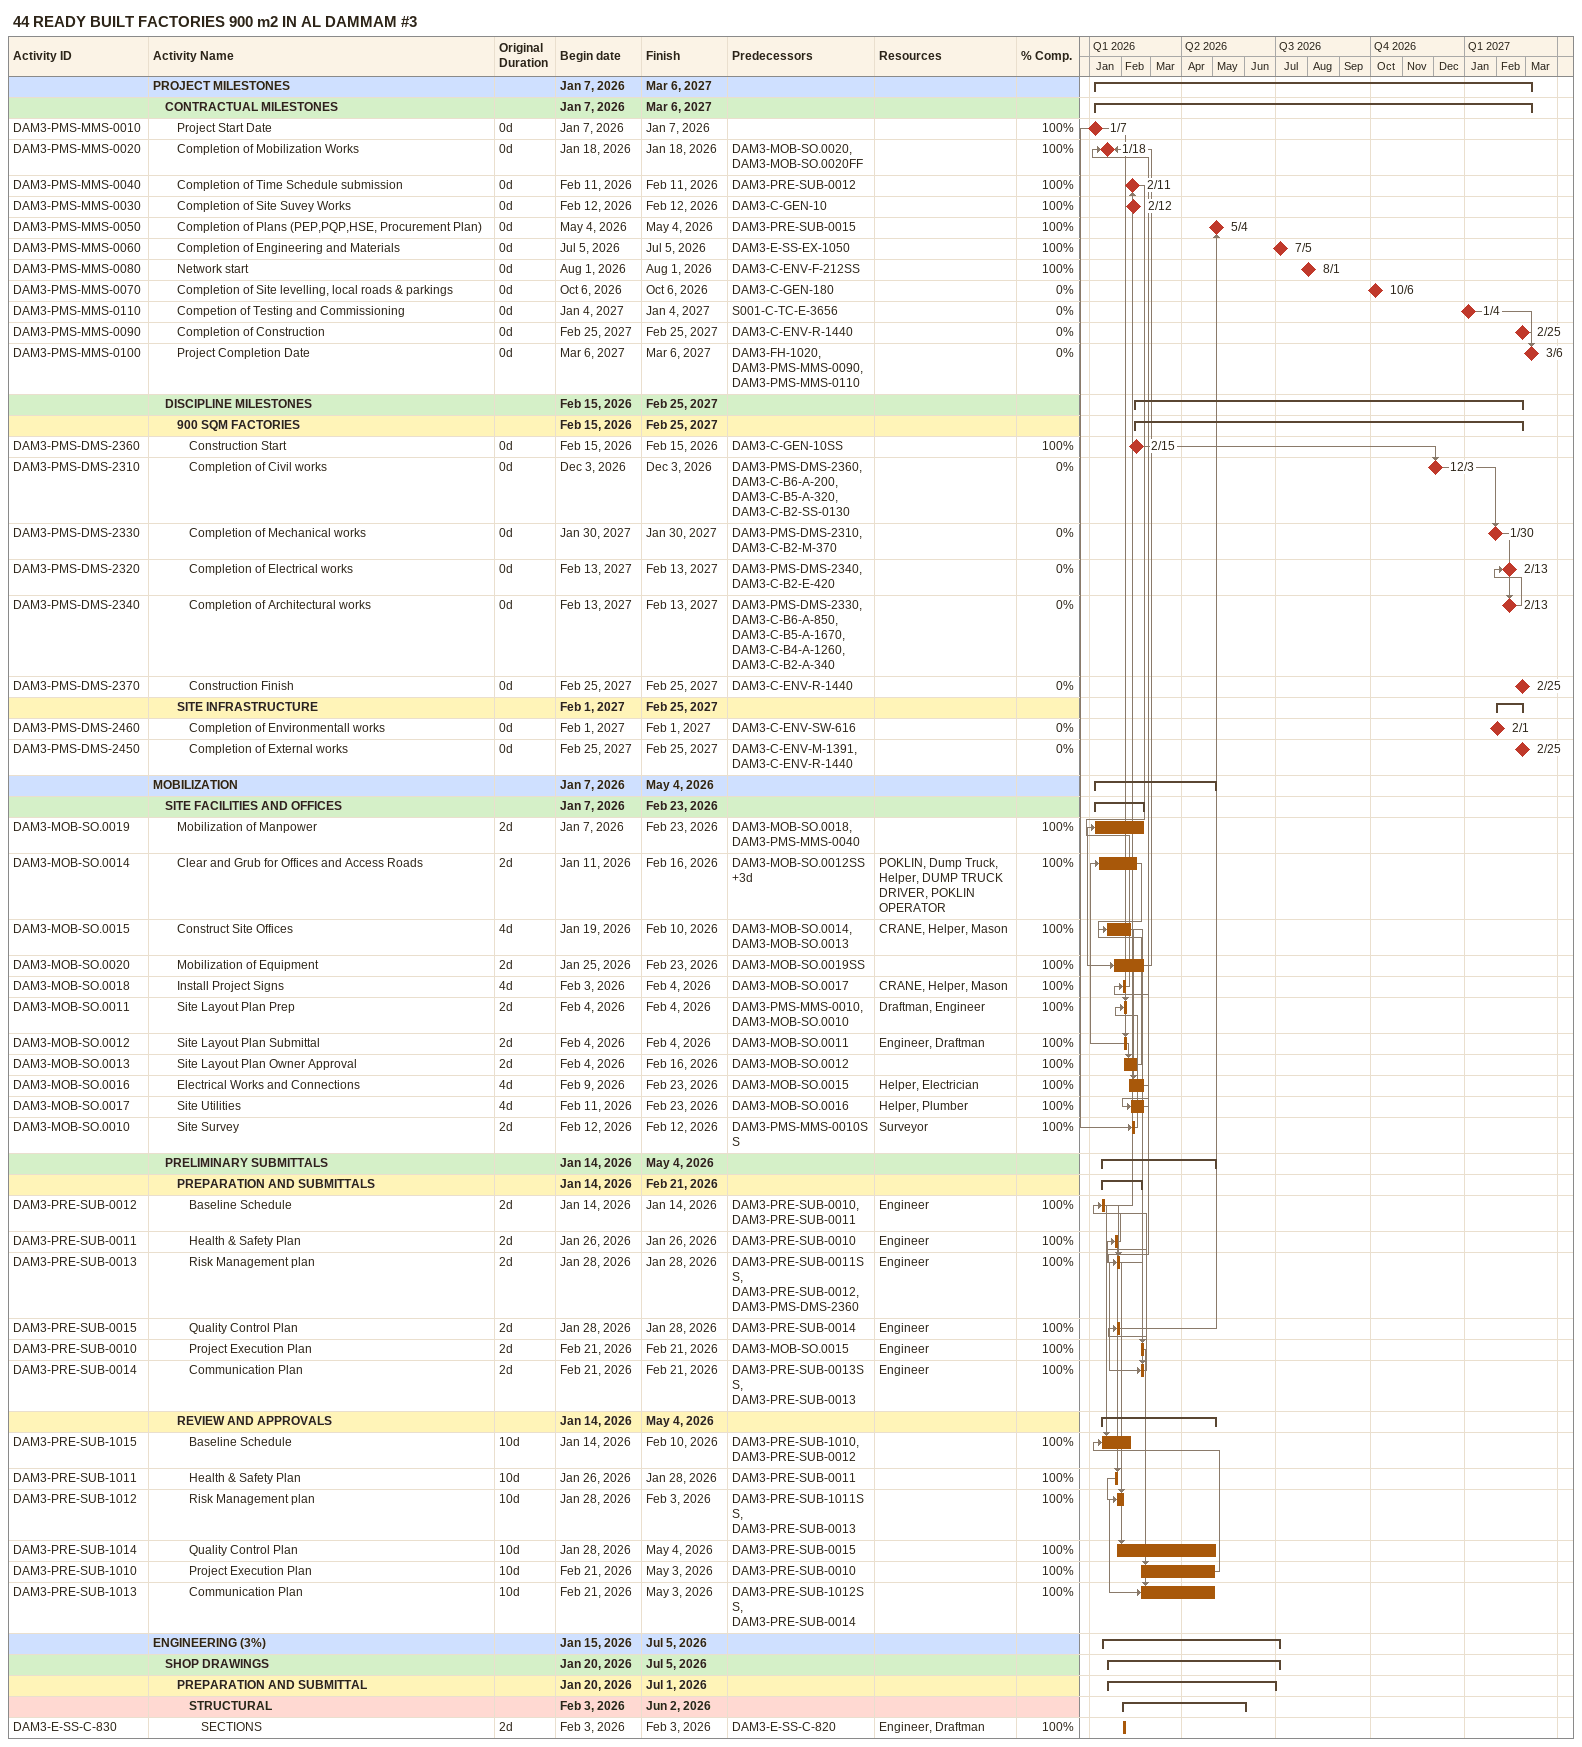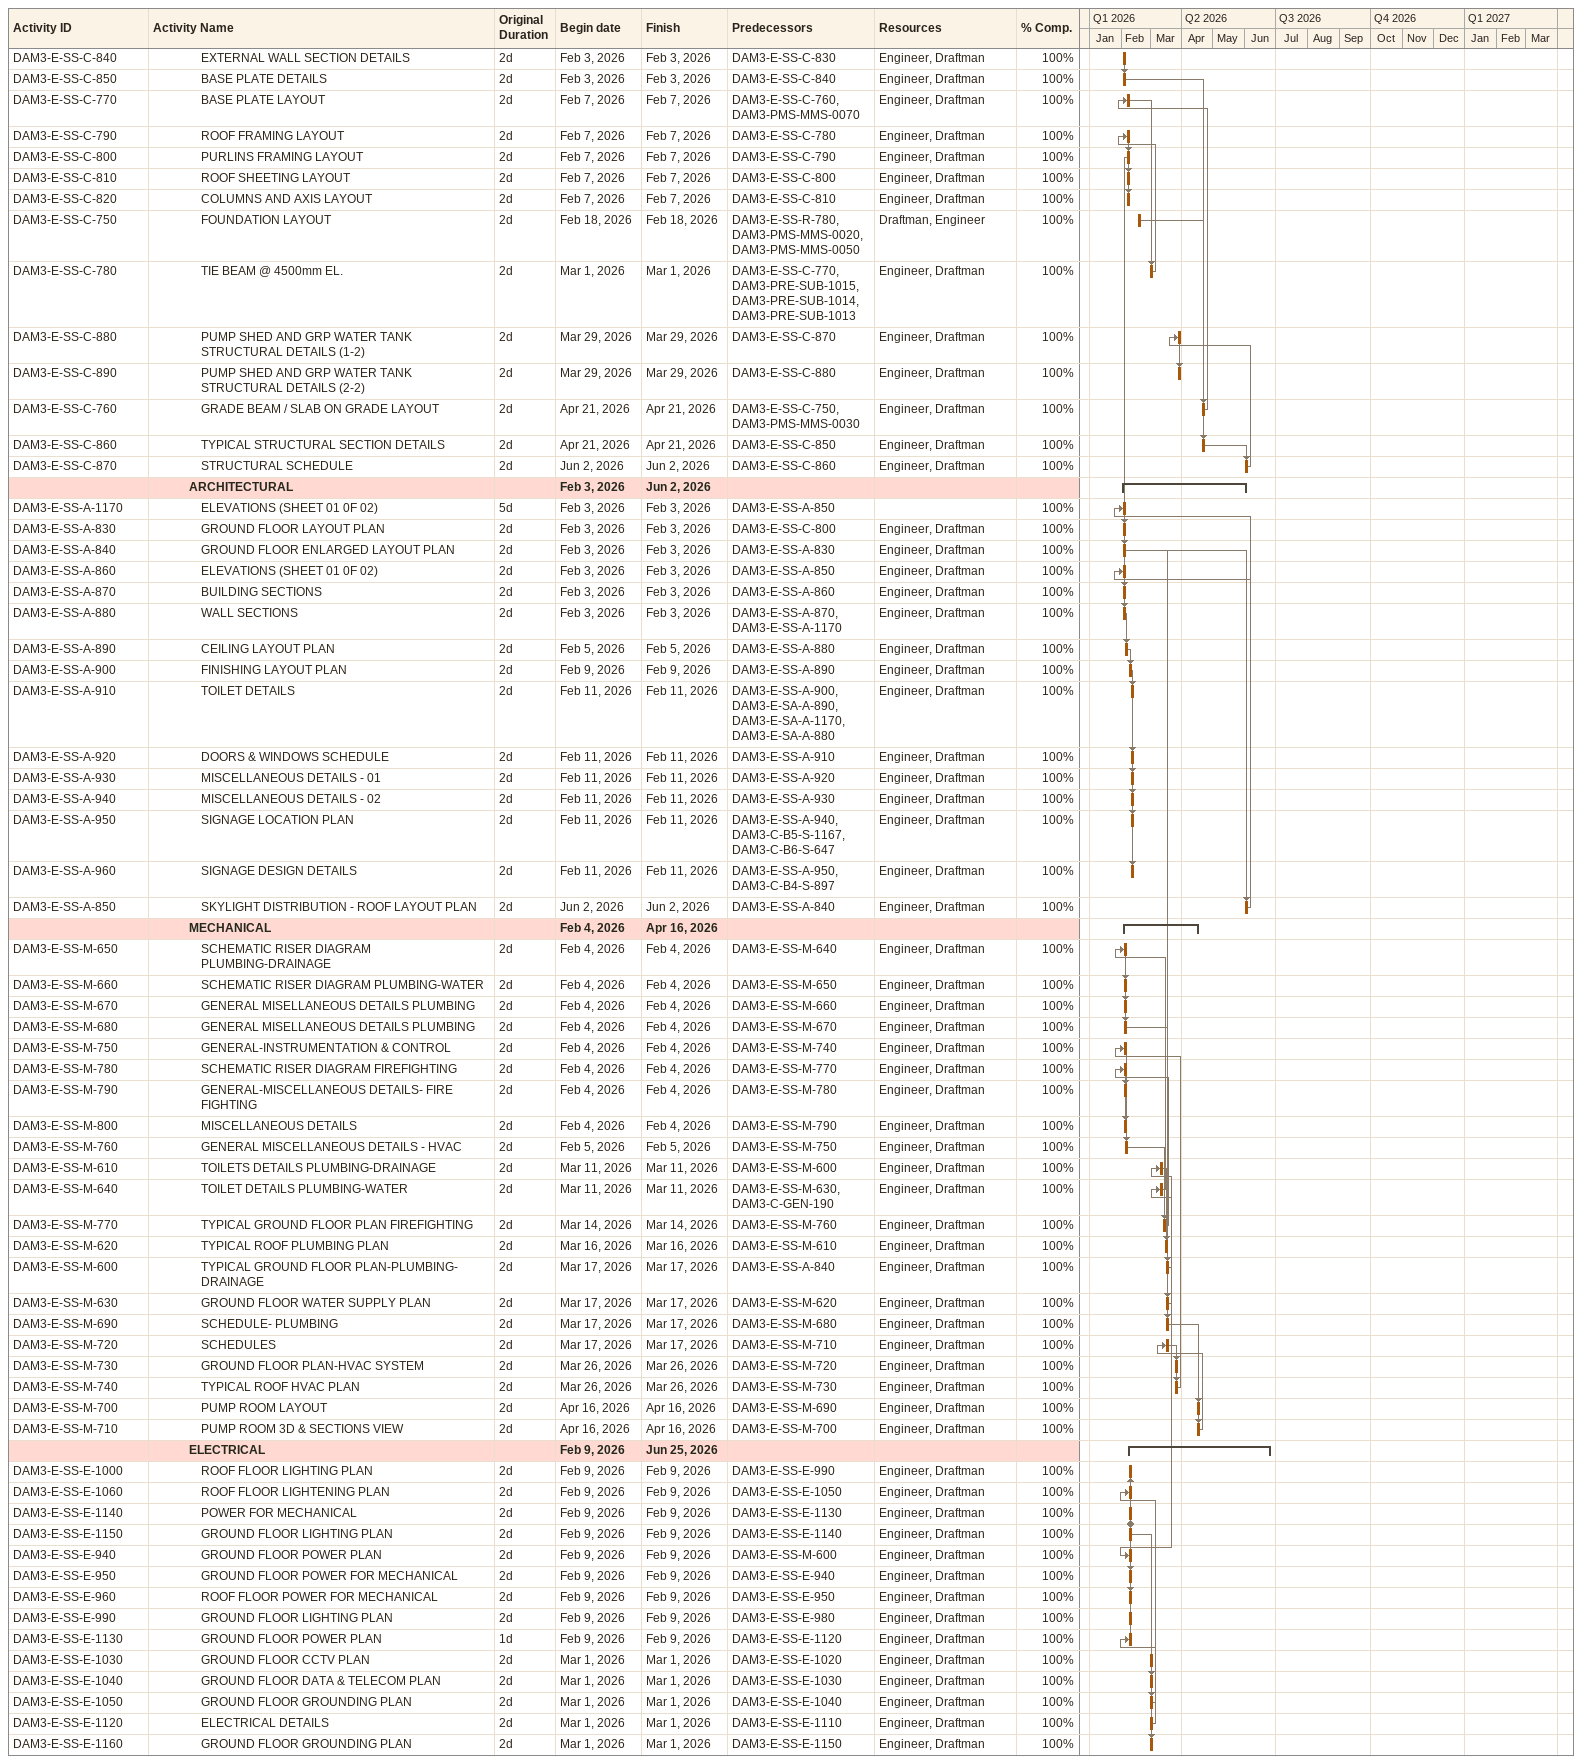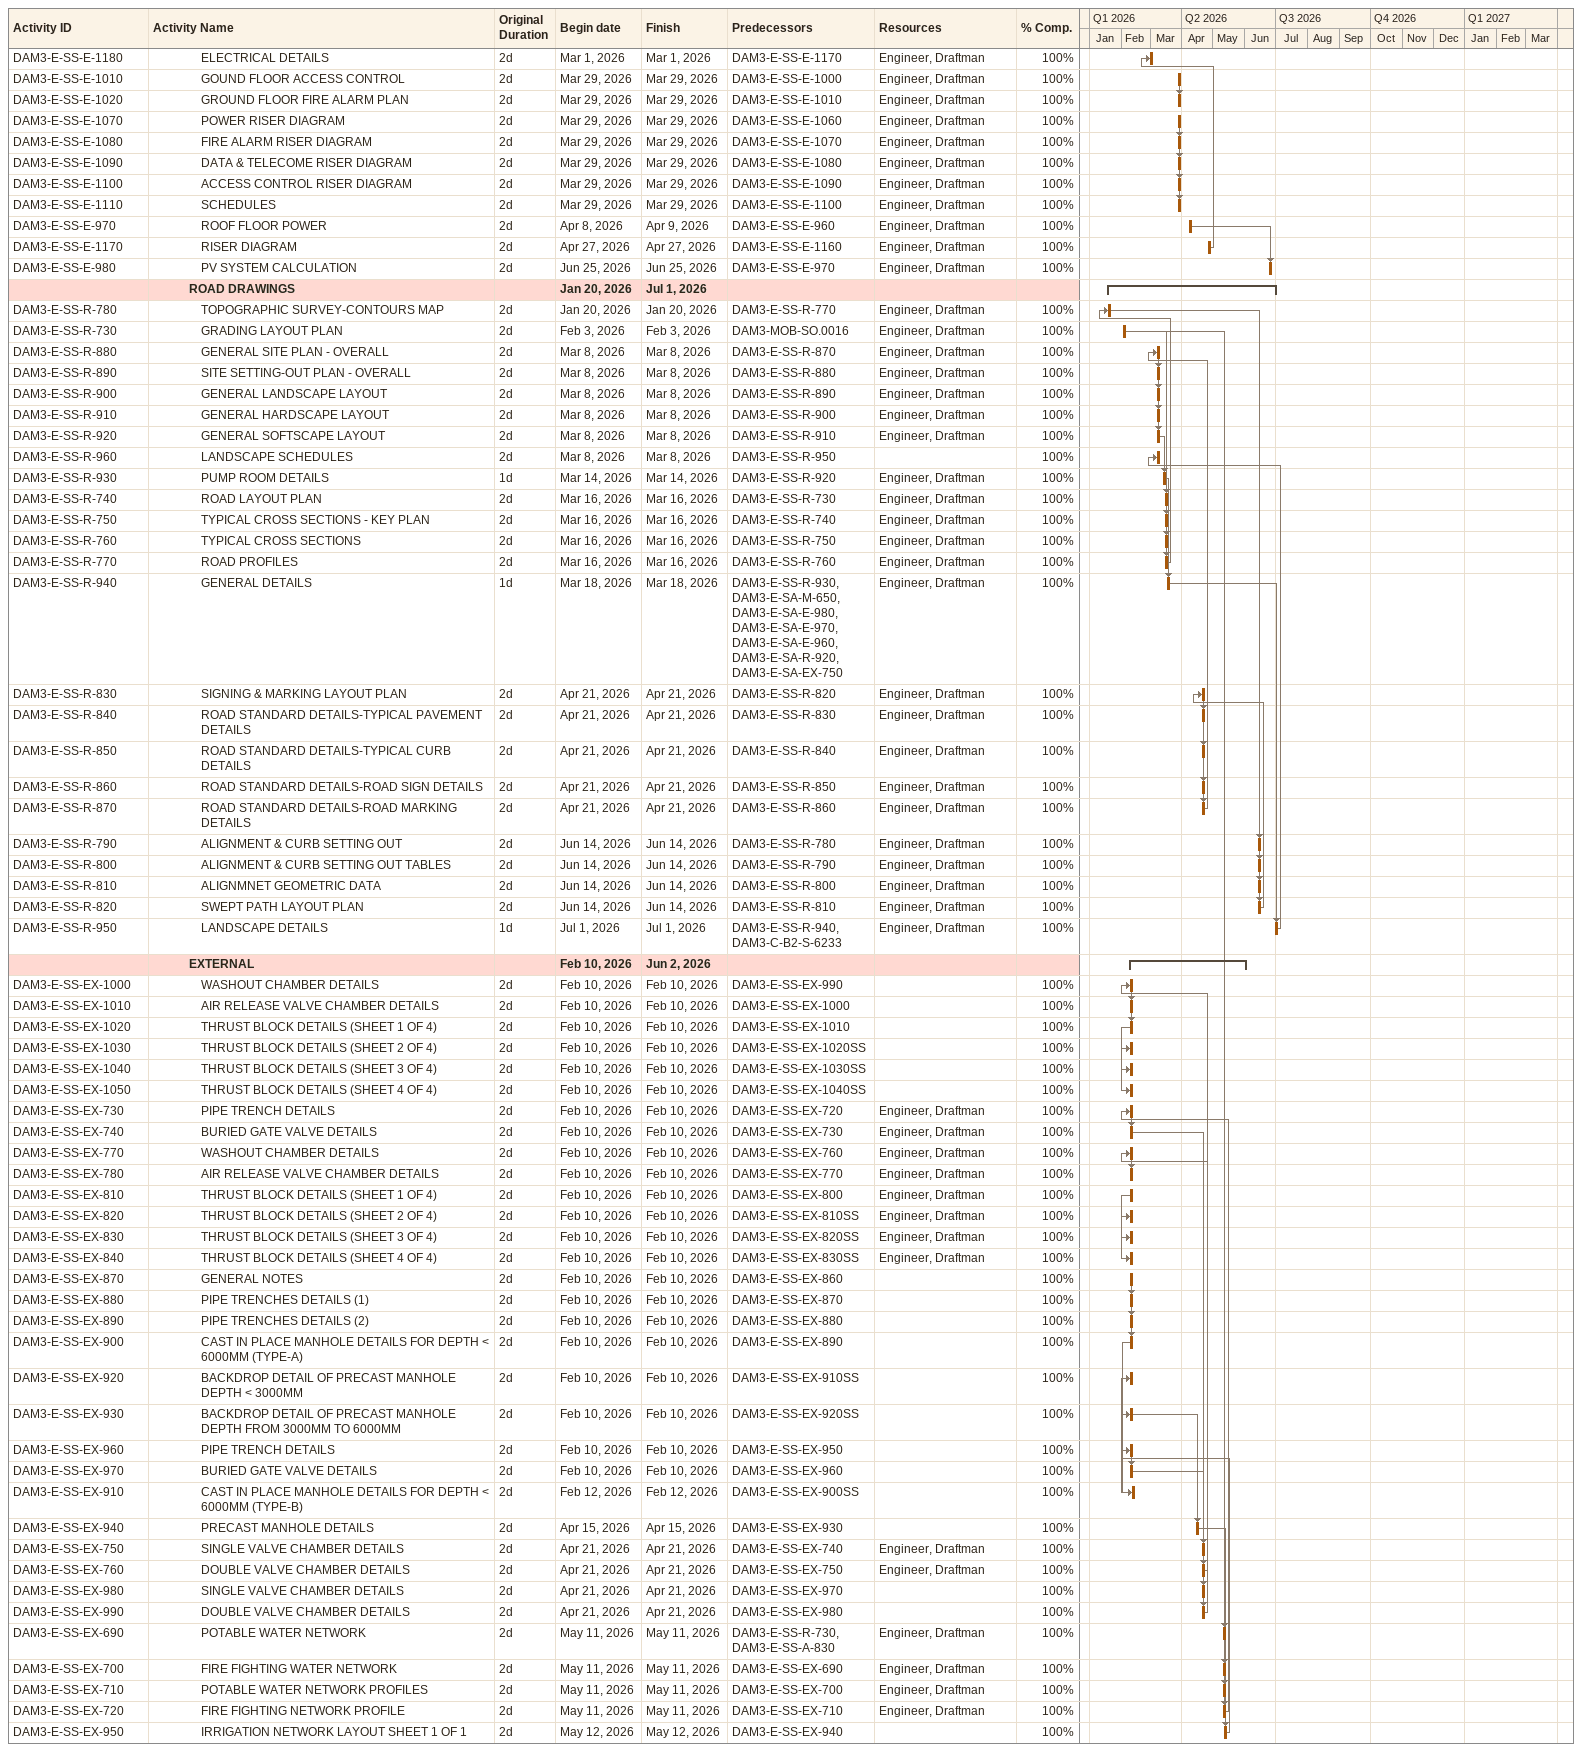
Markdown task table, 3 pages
44 READY BUILT FACTORIES 900 m2 IN AL DAMMAM #3

| ID | Level | Task | Original duration | Start | Finish | Predecessors | Resources | % complete |
|---|---|---|---|---|---|---|---|---|
|  | 1 | **PROJECT MILESTONES** |  | 2026-01-07 | 2027-03-06 |  |  |  |
|  | 2 | **CONTRACTUAL MILESTONES** |  | 2026-01-07 | 2027-03-06 |  |  |  |
| DAM3-PMS-MMS-0010 | 3 | Project Start Date | 0d | 2026-01-07 | 2026-01-07 |  |  | 100 |
| DAM3-PMS-MMS-0020 | 3 | Completion of Mobilization Works | 0d | 2026-01-18 | 2026-01-18 | DAM3-MOB-SO.0020, DAM3-MOB-SO.0020FF |  | 100 |
| DAM3-PMS-MMS-0040 | 3 | Completion of Time Schedule submission | 0d | 2026-02-11 | 2026-02-11 | DAM3-PRE-SUB-0012 |  | 100 |
| DAM3-PMS-MMS-0030 | 3 | Completion of Site Suvey Works | 0d | 2026-02-12 | 2026-02-12 | DAM3-C-GEN-10 |  | 100 |
| DAM3-PMS-MMS-0050 | 3 | Completion of Plans (PEP,PQP,HSE, Procurement Plan) | 0d | 2026-05-04 | 2026-05-04 | DAM3-PRE-SUB-0015 |  | 100 |
| DAM3-PMS-MMS-0060 | 3 | Completion of Engineering and Materials | 0d | 2026-07-05 | 2026-07-05 | DAM3-E-SS-EX-1050 |  | 100 |
| DAM3-PMS-MMS-0080 | 3 | Network start | 0d | 2026-08-01 | 2026-08-01 | DAM3-C-ENV-F-212SS |  | 100 |
| DAM3-PMS-MMS-0070 | 3 | Completion of Site levelling, local roads & parkings | 0d | 2026-10-06 | 2026-10-06 | DAM3-C-GEN-180 |  | 0 |
| DAM3-PMS-MMS-0110 | 3 | Competion of Testing and Commissioning | 0d | 2027-01-04 | 2027-01-04 | S001-C-TC-E-3656 |  | 0 |
| DAM3-PMS-MMS-0090 | 3 | Completion of Construction | 0d | 2027-02-25 | 2027-02-25 | DAM3-C-ENV-R-1440 |  | 0 |
| DAM3-PMS-MMS-0100 | 3 | Project Completion Date | 0d | 2027-03-06 | 2027-03-06 | DAM3-FH-1020, DAM3-PMS-MMS-0090, DAM3-PMS-MMS-0110 |  | 0 |
|  | 2 | **DISCIPLINE MILESTONES** |  | 2026-02-15 | 2027-02-25 |  |  |  |
|  | 3 | **900 SQM FACTORIES** |  | 2026-02-15 | 2027-02-25 |  |  |  |
| DAM3-PMS-DMS-2360 | 4 | Construction Start | 0d | 2026-02-15 | 2026-02-15 | DAM3-C-GEN-10SS |  | 100 |
| DAM3-PMS-DMS-2310 | 4 | Completion of Civil works | 0d | 2026-12-03 | 2026-12-03 | DAM3-PMS-DMS-2360, DAM3-C-B6-A-200, DAM3-C-B5-A-320, DAM3-C-B2-SS-0130 |  | 0 |
| DAM3-PMS-DMS-2330 | 4 | Completion of Mechanical works | 0d | 2027-01-30 | 2027-01-30 | DAM3-PMS-DMS-2310, DAM3-C-B2-M-370 |  | 0 |
| DAM3-PMS-DMS-2320 | 4 | Completion of Electrical works | 0d | 2027-02-13 | 2027-02-13 | DAM3-PMS-DMS-2340, DAM3-C-B2-E-420 |  | 0 |
| DAM3-PMS-DMS-2340 | 4 | Completion of Architectural works | 0d | 2027-02-13 | 2027-02-13 | DAM3-PMS-DMS-2330, DAM3-C-B6-A-850, DAM3-C-B5-A-1670, DAM3-C-B4-A-1260, DAM3-C-B2-A-340 |  | 0 |
| DAM3-PMS-DMS-2370 | 4 | Construction Finish | 0d | 2027-02-25 | 2027-02-25 | DAM3-C-ENV-R-1440 |  | 0 |
|  | 3 | **SITE INFRASTRUCTURE** |  | 2027-02-01 | 2027-02-25 |  |  |  |
| DAM3-PMS-DMS-2460 | 4 | Completion of Environmentall works | 0d | 2027-02-01 | 2027-02-01 | DAM3-C-ENV-SW-616 |  | 0 |
| DAM3-PMS-DMS-2450 | 4 | Completion of External works | 0d | 2027-02-25 | 2027-02-25 | DAM3-C-ENV-M-1391, DAM3-C-ENV-R-1440 |  | 0 |
|  | 1 | **MOBILIZATION** |  | 2026-01-07 | 2026-05-04 |  |  |  |
|  | 2 | **SITE FACILITIES AND OFFICES** |  | 2026-01-07 | 2026-02-23 |  |  |  |
| DAM3-MOB-SO.0019 | 3 | Mobilization of Manpower | 2d | 2026-01-07 | 2026-02-23 | DAM3-MOB-SO.0018, DAM3-PMS-MMS-0040 |  | 100 |
| DAM3-MOB-SO.0014 | 3 | Clear and Grub for Offices and Access Roads | 2d | 2026-01-11 | 2026-02-16 | DAM3-MOB-SO.0012SS+3d | POKLIN, Dump Truck, Helper, DUMP TRUCK DRIVER, POKLIN OPERATOR | 100 |
| DAM3-MOB-SO.0015 | 3 | Construct Site Offices | 4d | 2026-01-19 | 2026-02-10 | DAM3-MOB-SO.0014, DAM3-MOB-SO.0013 | CRANE, Helper, Mason | 100 |
| DAM3-MOB-SO.0020 | 3 | Mobilization of Equipment | 2d | 2026-01-25 | 2026-02-23 | DAM3-MOB-SO.0019SS |  | 100 |
| DAM3-MOB-SO.0018 | 3 | Install Project Signs | 4d | 2026-02-03 | 2026-02-04 | DAM3-MOB-SO.0017 | CRANE, Helper, Mason | 100 |
| DAM3-MOB-SO.0011 | 3 | Site Layout Plan Prep | 2d | 2026-02-04 | 2026-02-04 | DAM3-PMS-MMS-0010, DAM3-MOB-SO.0010 | Draftman, Engineer | 100 |
| DAM3-MOB-SO.0012 | 3 | Site Layout Plan Submittal | 2d | 2026-02-04 | 2026-02-04 | DAM3-MOB-SO.0011 | Engineer, Draftman | 100 |
| DAM3-MOB-SO.0013 | 3 | Site Layout Plan Owner Approval | 2d | 2026-02-04 | 2026-02-16 | DAM3-MOB-SO.0012 |  | 100 |
| DAM3-MOB-SO.0016 | 3 | Electrical Works and Connections | 4d | 2026-02-09 | 2026-02-23 | DAM3-MOB-SO.0015 | Helper, Electrician | 100 |
| DAM3-MOB-SO.0017 | 3 | Site Utilities | 4d | 2026-02-11 | 2026-02-23 | DAM3-MOB-SO.0016 | Helper, Plumber | 100 |
| DAM3-MOB-SO.0010 | 3 | Site Survey | 2d | 2026-02-12 | 2026-02-12 | DAM3-PMS-MMS-0010SS | Surveyor | 100 |
|  | 2 | **PRELIMINARY SUBMITTALS** |  | 2026-01-14 | 2026-05-04 |  |  |  |
|  | 3 | **PREPARATION AND SUBMITTALS** |  | 2026-01-14 | 2026-02-21 |  |  |  |
| DAM3-PRE-SUB-0012 | 4 | Baseline Schedule | 2d | 2026-01-14 | 2026-01-14 | DAM3-PRE-SUB-0010, DAM3-PRE-SUB-0011 | Engineer | 100 |
| DAM3-PRE-SUB-0011 | 4 | Health & Safety Plan | 2d | 2026-01-26 | 2026-01-26 | DAM3-PRE-SUB-0010 | Engineer | 100 |
| DAM3-PRE-SUB-0013 | 4 | Risk Management plan | 2d | 2026-01-28 | 2026-01-28 | DAM3-PRE-SUB-0011SS, DAM3-PRE-SUB-0012, DAM3-PMS-DMS-2360 | Engineer | 100 |
| DAM3-PRE-SUB-0015 | 4 | Quality Control Plan | 2d | 2026-01-28 | 2026-01-28 | DAM3-PRE-SUB-0014 | Engineer | 100 |
| DAM3-PRE-SUB-0010 | 4 | Project Execution Plan | 2d | 2026-02-21 | 2026-02-21 | DAM3-MOB-SO.0015 | Engineer | 100 |
| DAM3-PRE-SUB-0014 | 4 | Communication Plan | 2d | 2026-02-21 | 2026-02-21 | DAM3-PRE-SUB-0013SS, DAM3-PRE-SUB-0013 | Engineer | 100 |
|  | 3 | **REVIEW AND APPROVALS** |  | 2026-01-14 | 2026-05-04 |  |  |  |
| DAM3-PRE-SUB-1015 | 4 | Baseline Schedule | 10d | 2026-01-14 | 2026-02-10 | DAM3-PRE-SUB-1010, DAM3-PRE-SUB-0012 |  | 100 |
| DAM3-PRE-SUB-1011 | 4 | Health & Safety Plan | 10d | 2026-01-26 | 2026-01-28 | DAM3-PRE-SUB-0011 |  | 100 |
| DAM3-PRE-SUB-1012 | 4 | Risk Management plan | 10d | 2026-01-28 | 2026-02-03 | DAM3-PRE-SUB-1011SS, DAM3-PRE-SUB-0013 |  | 100 |
| DAM3-PRE-SUB-1014 | 4 | Quality Control Plan | 10d | 2026-01-28 | 2026-05-04 | DAM3-PRE-SUB-0015 |  | 100 |
| DAM3-PRE-SUB-1010 | 4 | Project Execution Plan | 10d | 2026-02-21 | 2026-05-03 | DAM3-PRE-SUB-0010 |  | 100 |
| DAM3-PRE-SUB-1013 | 4 | Communication Plan | 10d | 2026-02-21 | 2026-05-03 | DAM3-PRE-SUB-1012SS, DAM3-PRE-SUB-0014 |  | 100 |
|  | 1 | **ENGINEERING (3%)** |  | 2026-01-15 | 2026-07-05 |  |  |  |
|  | 2 | **SHOP DRAWINGS** |  | 2026-01-20 | 2026-07-05 |  |  |  |
|  | 3 | **PREPARATION AND SUBMITTAL** |  | 2026-01-20 | 2026-07-01 |  |  |  |
|  | 4 | **STRUCTURAL** |  | 2026-02-03 | 2026-06-02 |  |  |  |
| DAM3-E-SS-C-830 | 5 | SECTIONS | 2d | 2026-02-03 | 2026-02-03 | DAM3-E-SS-C-820 | Engineer, Draftman | 100 |
| DAM3-E-SS-C-840 | 5 | EXTERNAL WALL SECTION DETAILS | 2d | 2026-02-03 | 2026-02-03 | DAM3-E-SS-C-830 | Engineer, Draftman | 100 |
| DAM3-E-SS-C-850 | 5 | BASE PLATE DETAILS | 2d | 2026-02-03 | 2026-02-03 | DAM3-E-SS-C-840 | Engineer, Draftman | 100 |
| DAM3-E-SS-C-770 | 5 | BASE PLATE LAYOUT | 2d | 2026-02-07 | 2026-02-07 | DAM3-E-SS-C-760, DAM3-PMS-MMS-0070 | Engineer, Draftman | 100 |
| DAM3-E-SS-C-790 | 5 | ROOF FRAMING LAYOUT | 2d | 2026-02-07 | 2026-02-07 | DAM3-E-SS-C-780 | Engineer, Draftman | 100 |
| DAM3-E-SS-C-800 | 5 | PURLINS FRAMING LAYOUT | 2d | 2026-02-07 | 2026-02-07 | DAM3-E-SS-C-790 | Engineer, Draftman | 100 |
| DAM3-E-SS-C-810 | 5 | ROOF SHEETING LAYOUT | 2d | 2026-02-07 | 2026-02-07 | DAM3-E-SS-C-800 | Engineer, Draftman | 100 |
| DAM3-E-SS-C-820 | 5 | COLUMNS AND AXIS LAYOUT | 2d | 2026-02-07 | 2026-02-07 | DAM3-E-SS-C-810 | Engineer, Draftman | 100 |
| DAM3-E-SS-C-750 | 5 | FOUNDATION LAYOUT | 2d | 2026-02-18 | 2026-02-18 | DAM3-E-SS-R-780, DAM3-PMS-MMS-0020, DAM3-PMS-MMS-0050 | Draftman, Engineer | 100 |
| DAM3-E-SS-C-780 | 5 | TIE BEAM @ 4500mm EL. | 2d | 2026-03-01 | 2026-03-01 | DAM3-E-SS-C-770, DAM3-PRE-SUB-1015, DAM3-PRE-SUB-1014, DAM3-PRE-SUB-1013 | Engineer, Draftman | 100 |
| DAM3-E-SS-C-880 | 5 | PUMP SHED AND GRP WATER TANK STRUCTURAL DETAILS (1-2) | 2d | 2026-03-29 | 2026-03-29 | DAM3-E-SS-C-870 | Engineer, Draftman | 100 |
| DAM3-E-SS-C-890 | 5 | PUMP SHED AND GRP WATER TANK STRUCTURAL DETAILS (2-2) | 2d | 2026-03-29 | 2026-03-29 | DAM3-E-SS-C-880 | Engineer, Draftman | 100 |
| DAM3-E-SS-C-760 | 5 | GRADE BEAM / SLAB ON GRADE LAYOUT | 2d | 2026-04-21 | 2026-04-21 | DAM3-E-SS-C-750, DAM3-PMS-MMS-0030 | Engineer, Draftman | 100 |
| DAM3-E-SS-C-860 | 5 | TYPICAL STRUCTURAL SECTION DETAILS | 2d | 2026-04-21 | 2026-04-21 | DAM3-E-SS-C-850 | Engineer, Draftman | 100 |
| DAM3-E-SS-C-870 | 5 | STRUCTURAL SCHEDULE | 2d | 2026-06-02 | 2026-06-02 | DAM3-E-SS-C-860 | Engineer, Draftman | 100 |
|  | 4 | **ARCHITECTURAL** |  | 2026-02-03 | 2026-06-02 |  |  |  |
| DAM3-E-SS-A-1170 | 5 | ELEVATIONS (SHEET 01 0F 02) | 5d | 2026-02-03 | 2026-02-03 | DAM3-E-SS-A-850 |  | 100 |
| DAM3-E-SS-A-830 | 5 | GROUND FLOOR LAYOUT PLAN | 2d | 2026-02-03 | 2026-02-03 | DAM3-E-SS-C-800 | Engineer, Draftman | 100 |
| DAM3-E-SS-A-840 | 5 | GROUND FLOOR ENLARGED LAYOUT PLAN | 2d | 2026-02-03 | 2026-02-03 | DAM3-E-SS-A-830 | Engineer, Draftman | 100 |
| DAM3-E-SS-A-860 | 5 | ELEVATIONS (SHEET 01 0F 02) | 2d | 2026-02-03 | 2026-02-03 | DAM3-E-SS-A-850 | Engineer, Draftman | 100 |
| DAM3-E-SS-A-870 | 5 | BUILDING SECTIONS | 2d | 2026-02-03 | 2026-02-03 | DAM3-E-SS-A-860 | Engineer, Draftman | 100 |
| DAM3-E-SS-A-880 | 5 | WALL SECTIONS | 2d | 2026-02-03 | 2026-02-03 | DAM3-E-SS-A-870, DAM3-E-SS-A-1170 | Engineer, Draftman | 100 |
| DAM3-E-SS-A-890 | 5 | CEILING LAYOUT PLAN | 2d | 2026-02-05 | 2026-02-05 | DAM3-E-SS-A-880 | Engineer, Draftman | 100 |
| DAM3-E-SS-A-900 | 5 | FINISHING LAYOUT PLAN | 2d | 2026-02-09 | 2026-02-09 | DAM3-E-SS-A-890 | Engineer, Draftman | 100 |
| DAM3-E-SS-A-910 | 5 | TOILET DETAILS | 2d | 2026-02-11 | 2026-02-11 | DAM3-E-SS-A-900, DAM3-E-SA-A-890, DAM3-E-SA-A-1170, DAM3-E-SA-A-880 | Engineer, Draftman | 100 |
| DAM3-E-SS-A-920 | 5 | DOORS & WINDOWS SCHEDULE | 2d | 2026-02-11 | 2026-02-11 | DAM3-E-SS-A-910 | Engineer, Draftman | 100 |
| DAM3-E-SS-A-930 | 5 | MISCELLANEOUS DETAILS - 01 | 2d | 2026-02-11 | 2026-02-11 | DAM3-E-SS-A-920 | Engineer, Draftman | 100 |
| DAM3-E-SS-A-940 | 5 | MISCELLANEOUS DETAILS - 02 | 2d | 2026-02-11 | 2026-02-11 | DAM3-E-SS-A-930 | Engineer, Draftman | 100 |
| DAM3-E-SS-A-950 | 5 | SIGNAGE LOCATION PLAN | 2d | 2026-02-11 | 2026-02-11 | DAM3-E-SS-A-940, DAM3-C-B5-S-1167, DAM3-C-B6-S-647 | Engineer, Draftman | 100 |
| DAM3-E-SS-A-960 | 5 | SIGNAGE DESIGN DETAILS | 2d | 2026-02-11 | 2026-02-11 | DAM3-E-SS-A-950, DAM3-C-B4-S-897 | Engineer, Draftman | 100 |
| DAM3-E-SS-A-850 | 5 | SKYLIGHT DISTRIBUTION - ROOF LAYOUT PLAN | 2d | 2026-06-02 | 2026-06-02 | DAM3-E-SS-A-840 | Engineer, Draftman | 100 |
|  | 4 | **MECHANICAL** |  | 2026-02-04 | 2026-04-16 |  |  |  |
| DAM3-E-SS-M-650 | 5 | SCHEMATIC RISER DIAGRAM PLUMBING-DRAINAGE | 2d | 2026-02-04 | 2026-02-04 | DAM3-E-SS-M-640 | Engineer, Draftman | 100 |
| DAM3-E-SS-M-660 | 5 | SCHEMATIC RISER DIAGRAM PLUMBING-WATER | 2d | 2026-02-04 | 2026-02-04 | DAM3-E-SS-M-650 | Engineer, Draftman | 100 |
| DAM3-E-SS-M-670 | 5 | GENERAL MISELLANEOUS DETAILS PLUMBING | 2d | 2026-02-04 | 2026-02-04 | DAM3-E-SS-M-660 | Engineer, Draftman | 100 |
| DAM3-E-SS-M-680 | 5 | GENERAL MISELLANEOUS DETAILS PLUMBING | 2d | 2026-02-04 | 2026-02-04 | DAM3-E-SS-M-670 | Engineer, Draftman | 100 |
| DAM3-E-SS-M-750 | 5 | GENERAL-INSTRUMENTATION & CONTROL | 2d | 2026-02-04 | 2026-02-04 | DAM3-E-SS-M-740 | Engineer, Draftman | 100 |
| DAM3-E-SS-M-780 | 5 | SCHEMATIC RISER DIAGRAM FIREFIGHTING | 2d | 2026-02-04 | 2026-02-04 | DAM3-E-SS-M-770 | Engineer, Draftman | 100 |
| DAM3-E-SS-M-790 | 5 | GENERAL-MISCELLANEOUS DETAILS- FIRE FIGHTING | 2d | 2026-02-04 | 2026-02-04 | DAM3-E-SS-M-780 | Engineer, Draftman | 100 |
| DAM3-E-SS-M-800 | 5 | MISCELLANEOUS DETAILS | 2d | 2026-02-04 | 2026-02-04 | DAM3-E-SS-M-790 | Engineer, Draftman | 100 |
| DAM3-E-SS-M-760 | 5 | GENERAL MISCELLANEOUS DETAILS - HVAC | 2d | 2026-02-05 | 2026-02-05 | DAM3-E-SS-M-750 | Engineer, Draftman | 100 |
| DAM3-E-SS-M-610 | 5 | TOILETS DETAILS PLUMBING-DRAINAGE | 2d | 2026-03-11 | 2026-03-11 | DAM3-E-SS-M-600 | Engineer, Draftman | 100 |
| DAM3-E-SS-M-640 | 5 | TOILET DETAILS PLUMBING-WATER | 2d | 2026-03-11 | 2026-03-11 | DAM3-E-SS-M-630, DAM3-C-GEN-190 | Engineer, Draftman | 100 |
| DAM3-E-SS-M-770 | 5 | TYPICAL GROUND FLOOR PLAN FIREFIGHTING | 2d | 2026-03-14 | 2026-03-14 | DAM3-E-SS-M-760 | Engineer, Draftman | 100 |
| DAM3-E-SS-M-620 | 5 | TYPICAL ROOF PLUMBING PLAN | 2d | 2026-03-16 | 2026-03-16 | DAM3-E-SS-M-610 | Engineer, Draftman | 100 |
| DAM3-E-SS-M-600 | 5 | TYPICAL GROUND FLOOR PLAN-PLUMBING- DRAINAGE | 2d | 2026-03-17 | 2026-03-17 | DAM3-E-SS-A-840 | Engineer, Draftman | 100 |
| DAM3-E-SS-M-630 | 5 | GROUND FLOOR WATER SUPPLY PLAN | 2d | 2026-03-17 | 2026-03-17 | DAM3-E-SS-M-620 | Engineer, Draftman | 100 |
| DAM3-E-SS-M-690 | 5 | SCHEDULE- PLUMBING | 2d | 2026-03-17 | 2026-03-17 | DAM3-E-SS-M-680 | Engineer, Draftman | 100 |
| DAM3-E-SS-M-720 | 5 | SCHEDULES | 2d | 2026-03-17 | 2026-03-17 | DAM3-E-SS-M-710 | Engineer, Draftman | 100 |
| DAM3-E-SS-M-730 | 5 | GROUND FLOOR PLAN-HVAC SYSTEM | 2d | 2026-03-26 | 2026-03-26 | DAM3-E-SS-M-720 | Engineer, Draftman | 100 |
| DAM3-E-SS-M-740 | 5 | TYPICAL ROOF HVAC PLAN | 2d | 2026-03-26 | 2026-03-26 | DAM3-E-SS-M-730 | Engineer, Draftman | 100 |
| DAM3-E-SS-M-700 | 5 | PUMP ROOM LAYOUT | 2d | 2026-04-16 | 2026-04-16 | DAM3-E-SS-M-690 | Engineer, Draftman | 100 |
| DAM3-E-SS-M-710 | 5 | PUMP ROOM 3D & SECTIONS VIEW | 2d | 2026-04-16 | 2026-04-16 | DAM3-E-SS-M-700 | Engineer, Draftman | 100 |
|  | 4 | **ELECTRICAL** |  | 2026-02-09 | 2026-06-25 |  |  |  |
| DAM3-E-SS-E-1000 | 5 | ROOF FLOOR LIGHTING PLAN | 2d | 2026-02-09 | 2026-02-09 | DAM3-E-SS-E-990 | Engineer, Draftman | 100 |
| DAM3-E-SS-E-1060 | 5 | ROOF FLOOR LIGHTENING PLAN | 2d | 2026-02-09 | 2026-02-09 | DAM3-E-SS-E-1050 | Engineer, Draftman | 100 |
| DAM3-E-SS-E-1140 | 5 | POWER FOR MECHANICAL | 2d | 2026-02-09 | 2026-02-09 | DAM3-E-SS-E-1130 | Engineer, Draftman | 100 |
| DAM3-E-SS-E-1150 | 5 | GROUND FLOOR LIGHTING PLAN | 2d | 2026-02-09 | 2026-02-09 | DAM3-E-SS-E-1140 | Engineer, Draftman | 100 |
| DAM3-E-SS-E-940 | 5 | GROUND FLOOR POWER PLAN | 2d | 2026-02-09 | 2026-02-09 | DAM3-E-SS-M-600 | Engineer, Draftman | 100 |
| DAM3-E-SS-E-950 | 5 | GROUND FLOOR POWER FOR MECHANICAL | 2d | 2026-02-09 | 2026-02-09 | DAM3-E-SS-E-940 | Engineer, Draftman | 100 |
| DAM3-E-SS-E-960 | 5 | ROOF FLOOR POWER FOR MECHANICAL | 2d | 2026-02-09 | 2026-02-09 | DAM3-E-SS-E-950 | Engineer, Draftman | 100 |
| DAM3-E-SS-E-990 | 5 | GROUND FLOOR LIGHTING PLAN | 2d | 2026-02-09 | 2026-02-09 | DAM3-E-SS-E-980 | Engineer, Draftman | 100 |
| DAM3-E-SS-E-1130 | 5 | GROUND FLOOR POWER PLAN | 1d | 2026-02-09 | 2026-02-09 | DAM3-E-SS-E-1120 | Engineer, Draftman | 100 |
| DAM3-E-SS-E-1030 | 5 | GROUND FLOOR CCTV PLAN | 2d | 2026-03-01 | 2026-03-01 | DAM3-E-SS-E-1020 | Engineer, Draftman | 100 |
| DAM3-E-SS-E-1040 | 5 | GROUND FLOOR DATA & TELECOM PLAN | 2d | 2026-03-01 | 2026-03-01 | DAM3-E-SS-E-1030 | Engineer, Draftman | 100 |
| DAM3-E-SS-E-1050 | 5 | GROUND FLOOR GROUNDING PLAN | 2d | 2026-03-01 | 2026-03-01 | DAM3-E-SS-E-1040 | Engineer, Draftman | 100 |
| DAM3-E-SS-E-1120 | 5 | ELECTRICAL DETAILS | 2d | 2026-03-01 | 2026-03-01 | DAM3-E-SS-E-1110 | Engineer, Draftman | 100 |
| DAM3-E-SS-E-1160 | 5 | GROUND FLOOR GROUNDING PLAN | 2d | 2026-03-01 | 2026-03-01 | DAM3-E-SS-E-1150 | Engineer, Draftman | 100 |
| DAM3-E-SS-E-1180 | 5 | ELECTRICAL DETAILS | 2d | 2026-03-01 | 2026-03-01 | DAM3-E-SS-E-1170 | Engineer, Draftman | 100 |
| DAM3-E-SS-E-1010 | 5 | GOUND FLOOR ACCESS CONTROL | 2d | 2026-03-29 | 2026-03-29 | DAM3-E-SS-E-1000 | Engineer, Draftman | 100 |
| DAM3-E-SS-E-1020 | 5 | GROUND FLOOR FIRE ALARM PLAN | 2d | 2026-03-29 | 2026-03-29 | DAM3-E-SS-E-1010 | Engineer, Draftman | 100 |
| DAM3-E-SS-E-1070 | 5 | POWER RISER DIAGRAM | 2d | 2026-03-29 | 2026-03-29 | DAM3-E-SS-E-1060 | Engineer, Draftman | 100 |
| DAM3-E-SS-E-1080 | 5 | FIRE ALARM RISER DIAGRAM | 2d | 2026-03-29 | 2026-03-29 | DAM3-E-SS-E-1070 | Engineer, Draftman | 100 |
| DAM3-E-SS-E-1090 | 5 | DATA & TELECOME RISER DIAGRAM | 2d | 2026-03-29 | 2026-03-29 | DAM3-E-SS-E-1080 | Engineer, Draftman | 100 |
| DAM3-E-SS-E-1100 | 5 | ACCESS CONTROL RISER DIAGRAM | 2d | 2026-03-29 | 2026-03-29 | DAM3-E-SS-E-1090 | Engineer, Draftman | 100 |
| DAM3-E-SS-E-1110 | 5 | SCHEDULES | 2d | 2026-03-29 | 2026-03-29 | DAM3-E-SS-E-1100 | Engineer, Draftman | 100 |
| DAM3-E-SS-E-970 | 5 | ROOF FLOOR POWER | 2d | 2026-04-08 | 2026-04-09 | DAM3-E-SS-E-960 | Engineer, Draftman | 100 |
| DAM3-E-SS-E-1170 | 5 | RISER DIAGRAM | 2d | 2026-04-27 | 2026-04-27 | DAM3-E-SS-E-1160 | Engineer, Draftman | 100 |
| DAM3-E-SS-E-980 | 5 | PV SYSTEM CALCULATION | 2d | 2026-06-25 | 2026-06-25 | DAM3-E-SS-E-970 | Engineer, Draftman | 100 |
|  | 4 | **ROAD DRAWINGS** |  | 2026-01-20 | 2026-07-01 |  |  |  |
| DAM3-E-SS-R-780 | 5 | TOPOGRAPHIC SURVEY-CONTOURS MAP | 2d | 2026-01-20 | 2026-01-20 | DAM3-E-SS-R-770 | Engineer, Draftman | 100 |
| DAM3-E-SS-R-730 | 5 | GRADING LAYOUT PLAN | 2d | 2026-02-03 | 2026-02-03 | DAM3-MOB-SO.0016 | Engineer, Draftman | 100 |
| DAM3-E-SS-R-880 | 5 | GENERAL SITE PLAN - OVERALL | 2d | 2026-03-08 | 2026-03-08 | DAM3-E-SS-R-870 | Engineer, Draftman | 100 |
| DAM3-E-SS-R-890 | 5 | SITE SETTING-OUT PLAN - OVERALL | 2d | 2026-03-08 | 2026-03-08 | DAM3-E-SS-R-880 | Engineer, Draftman | 100 |
| DAM3-E-SS-R-900 | 5 | GENERAL LANDSCAPE LAYOUT | 2d | 2026-03-08 | 2026-03-08 | DAM3-E-SS-R-890 | Engineer, Draftman | 100 |
| DAM3-E-SS-R-910 | 5 | GENERAL HARDSCAPE LAYOUT | 2d | 2026-03-08 | 2026-03-08 | DAM3-E-SS-R-900 | Engineer, Draftman | 100 |
| DAM3-E-SS-R-920 | 5 | GENERAL SOFTSCAPE LAYOUT | 2d | 2026-03-08 | 2026-03-08 | DAM3-E-SS-R-910 | Engineer, Draftman | 100 |
| DAM3-E-SS-R-960 | 5 | LANDSCAPE SCHEDULES | 2d | 2026-03-08 | 2026-03-08 | DAM3-E-SS-R-950 |  | 100 |
| DAM3-E-SS-R-930 | 5 | PUMP ROOM DETAILS | 1d | 2026-03-14 | 2026-03-14 | DAM3-E-SS-R-920 | Engineer, Draftman | 100 |
| DAM3-E-SS-R-740 | 5 | ROAD LAYOUT PLAN | 2d | 2026-03-16 | 2026-03-16 | DAM3-E-SS-R-730 | Engineer, Draftman | 100 |
| DAM3-E-SS-R-750 | 5 | TYPICAL CROSS SECTIONS - KEY PLAN | 2d | 2026-03-16 | 2026-03-16 | DAM3-E-SS-R-740 | Engineer, Draftman | 100 |
| DAM3-E-SS-R-760 | 5 | TYPICAL CROSS SECTIONS | 2d | 2026-03-16 | 2026-03-16 | DAM3-E-SS-R-750 | Engineer, Draftman | 100 |
| DAM3-E-SS-R-770 | 5 | ROAD PROFILES | 2d | 2026-03-16 | 2026-03-16 | DAM3-E-SS-R-760 | Engineer, Draftman | 100 |
| DAM3-E-SS-R-940 | 5 | GENERAL DETAILS | 1d | 2026-03-18 | 2026-03-18 | DAM3-E-SS-R-930, DAM3-E-SA-M-650, DAM3-E-SA-E-980, DAM3-E-SA-E-970, DAM3-E-SA-E-960, DAM3-E-SA-R-920, DAM3-E-SA-EX-750 | Engineer, Draftman | 100 |
| DAM3-E-SS-R-830 | 5 | SIGNING & MARKING LAYOUT PLAN | 2d | 2026-04-21 | 2026-04-21 | DAM3-E-SS-R-820 | Engineer, Draftman | 100 |
| DAM3-E-SS-R-840 | 5 | ROAD STANDARD DETAILS-TYPICAL PAVEMENT DETAILS | 2d | 2026-04-21 | 2026-04-21 | DAM3-E-SS-R-830 | Engineer, Draftman | 100 |
| DAM3-E-SS-R-850 | 5 | ROAD STANDARD DETAILS-TYPICAL CURB DETAILS | 2d | 2026-04-21 | 2026-04-21 | DAM3-E-SS-R-840 | Engineer, Draftman | 100 |
| DAM3-E-SS-R-860 | 5 | ROAD STANDARD DETAILS-ROAD SIGN DETAILS | 2d | 2026-04-21 | 2026-04-21 | DAM3-E-SS-R-850 | Engineer, Draftman | 100 |
| DAM3-E-SS-R-870 | 5 | ROAD STANDARD DETAILS-ROAD MARKING DETAILS | 2d | 2026-04-21 | 2026-04-21 | DAM3-E-SS-R-860 | Engineer, Draftman | 100 |
| DAM3-E-SS-R-790 | 5 | ALIGNMENT & CURB SETTING OUT | 2d | 2026-06-14 | 2026-06-14 | DAM3-E-SS-R-780 | Engineer, Draftman | 100 |
| DAM3-E-SS-R-800 | 5 | ALIGNMENT & CURB SETTING OUT TABLES | 2d | 2026-06-14 | 2026-06-14 | DAM3-E-SS-R-790 | Engineer, Draftman | 100 |
| DAM3-E-SS-R-810 | 5 | ALIGNMNET GEOMETRIC DATA | 2d | 2026-06-14 | 2026-06-14 | DAM3-E-SS-R-800 | Engineer, Draftman | 100 |
| DAM3-E-SS-R-820 | 5 | SWEPT PATH LAYOUT PLAN | 2d | 2026-06-14 | 2026-06-14 | DAM3-E-SS-R-810 | Engineer, Draftman | 100 |
| DAM3-E-SS-R-950 | 5 | LANDSCAPE DETAILS | 1d | 2026-07-01 | 2026-07-01 | DAM3-E-SS-R-940, DAM3-C-B2-S-6233 | Engineer, Draftman | 100 |
|  | 4 | **EXTERNAL** |  | 2026-02-10 | 2026-06-02 |  |  |  |
| DAM3-E-SS-EX-1000 | 5 | WASHOUT CHAMBER DETAILS | 2d | 2026-02-10 | 2026-02-10 | DAM3-E-SS-EX-990 |  | 100 |
| DAM3-E-SS-EX-1010 | 5 | AIR RELEASE VALVE CHAMBER DETAILS | 2d | 2026-02-10 | 2026-02-10 | DAM3-E-SS-EX-1000 |  | 100 |
| DAM3-E-SS-EX-1020 | 5 | THRUST BLOCK DETAILS (SHEET 1 OF 4) | 2d | 2026-02-10 | 2026-02-10 | DAM3-E-SS-EX-1010 |  | 100 |
| DAM3-E-SS-EX-1030 | 5 | THRUST BLOCK DETAILS (SHEET 2 OF 4) | 2d | 2026-02-10 | 2026-02-10 | DAM3-E-SS-EX-1020SS |  | 100 |
| DAM3-E-SS-EX-1040 | 5 | THRUST BLOCK DETAILS (SHEET 3 OF 4) | 2d | 2026-02-10 | 2026-02-10 | DAM3-E-SS-EX-1030SS |  | 100 |
| DAM3-E-SS-EX-1050 | 5 | THRUST BLOCK DETAILS (SHEET 4 OF 4) | 2d | 2026-02-10 | 2026-02-10 | DAM3-E-SS-EX-1040SS |  | 100 |
| DAM3-E-SS-EX-730 | 5 | PIPE TRENCH DETAILS | 2d | 2026-02-10 | 2026-02-10 | DAM3-E-SS-EX-720 | Engineer, Draftman | 100 |
| DAM3-E-SS-EX-740 | 5 | BURIED GATE VALVE DETAILS | 2d | 2026-02-10 | 2026-02-10 | DAM3-E-SS-EX-730 | Engineer, Draftman | 100 |
| DAM3-E-SS-EX-770 | 5 | WASHOUT CHAMBER DETAILS | 2d | 2026-02-10 | 2026-02-10 | DAM3-E-SS-EX-760 | Engineer, Draftman | 100 |
| DAM3-E-SS-EX-780 | 5 | AIR RELEASE VALVE CHAMBER DETAILS | 2d | 2026-02-10 | 2026-02-10 | DAM3-E-SS-EX-770 | Engineer, Draftman | 100 |
| DAM3-E-SS-EX-810 | 5 | THRUST BLOCK DETAILS (SHEET 1 OF 4) | 2d | 2026-02-10 | 2026-02-10 | DAM3-E-SS-EX-800 | Engineer, Draftman | 100 |
| DAM3-E-SS-EX-820 | 5 | THRUST BLOCK DETAILS (SHEET 2 OF 4) | 2d | 2026-02-10 | 2026-02-10 | DAM3-E-SS-EX-810SS | Engineer, Draftman | 100 |
| DAM3-E-SS-EX-830 | 5 | THRUST BLOCK DETAILS (SHEET 3 OF 4) | 2d | 2026-02-10 | 2026-02-10 | DAM3-E-SS-EX-820SS | Engineer, Draftman | 100 |
| DAM3-E-SS-EX-840 | 5 | THRUST BLOCK DETAILS (SHEET 4 OF 4) | 2d | 2026-02-10 | 2026-02-10 | DAM3-E-SS-EX-830SS | Engineer, Draftman | 100 |
| DAM3-E-SS-EX-870 | 5 | GENERAL NOTES | 2d | 2026-02-10 | 2026-02-10 | DAM3-E-SS-EX-860 |  | 100 |
| DAM3-E-SS-EX-880 | 5 | PIPE TRENCHES DETAILS (1) | 2d | 2026-02-10 | 2026-02-10 | DAM3-E-SS-EX-870 |  | 100 |
| DAM3-E-SS-EX-890 | 5 | PIPE TRENCHES DETAILS (2) | 2d | 2026-02-10 | 2026-02-10 | DAM3-E-SS-EX-880 |  | 100 |
| DAM3-E-SS-EX-900 | 5 | CAST IN PLACE MANHOLE DETAILS FOR DEPTH < 6000MM (TYPE-A) | 2d | 2026-02-10 | 2026-02-10 | DAM3-E-SS-EX-890 |  | 100 |
| DAM3-E-SS-EX-920 | 5 | BACKDROP DETAIL OF PRECAST MANHOLE DEPTH < 3000MM | 2d | 2026-02-10 | 2026-02-10 | DAM3-E-SS-EX-910SS |  | 100 |
| DAM3-E-SS-EX-930 | 5 | BACKDROP DETAIL OF PRECAST MANHOLE DEPTH FROM 3000MM TO 6000MM | 2d | 2026-02-10 | 2026-02-10 | DAM3-E-SS-EX-920SS |  | 100 |
| DAM3-E-SS-EX-960 | 5 | PIPE TRENCH DETAILS | 2d | 2026-02-10 | 2026-02-10 | DAM3-E-SS-EX-950 |  | 100 |
| DAM3-E-SS-EX-970 | 5 | BURIED GATE VALVE DETAILS | 2d | 2026-02-10 | 2026-02-10 | DAM3-E-SS-EX-960 |  | 100 |
| DAM3-E-SS-EX-910 | 5 | CAST IN PLACE MANHOLE DETAILS FOR DEPTH < 6000MM (TYPE-B) | 2d | 2026-02-12 | 2026-02-12 | DAM3-E-SS-EX-900SS |  | 100 |
| DAM3-E-SS-EX-940 | 5 | PRECAST MANHOLE DETAILS | 2d | 2026-04-15 | 2026-04-15 | DAM3-E-SS-EX-930 |  | 100 |
| DAM3-E-SS-EX-750 | 5 | SINGLE VALVE CHAMBER DETAILS | 2d | 2026-04-21 | 2026-04-21 | DAM3-E-SS-EX-740 | Engineer, Draftman | 100 |
| DAM3-E-SS-EX-760 | 5 | DOUBLE VALVE CHAMBER DETAILS | 2d | 2026-04-21 | 2026-04-21 | DAM3-E-SS-EX-750 | Engineer, Draftman | 100 |
| DAM3-E-SS-EX-980 | 5 | SINGLE VALVE CHAMBER DETAILS | 2d | 2026-04-21 | 2026-04-21 | DAM3-E-SS-EX-970 |  | 100 |
| DAM3-E-SS-EX-990 | 5 | DOUBLE VALVE CHAMBER DETAILS | 2d | 2026-04-21 | 2026-04-21 | DAM3-E-SS-EX-980 |  | 100 |
| DAM3-E-SS-EX-690 | 5 | POTABLE WATER NETWORK | 2d | 2026-05-11 | 2026-05-11 | DAM3-E-SS-R-730, DAM3-E-SS-A-830 | Engineer, Draftman | 100 |
| DAM3-E-SS-EX-700 | 5 | FIRE FIGHTING WATER NETWORK | 2d | 2026-05-11 | 2026-05-11 | DAM3-E-SS-EX-690 | Engineer, Draftman | 100 |
| DAM3-E-SS-EX-710 | 5 | POTABLE WATER NETWORK PROFILES | 2d | 2026-05-11 | 2026-05-11 | DAM3-E-SS-EX-700 | Engineer, Draftman | 100 |
| DAM3-E-SS-EX-720 | 5 | FIRE FIGHTING NETWORK PROFILE | 2d | 2026-05-11 | 2026-05-11 | DAM3-E-SS-EX-710 | Engineer, Draftman | 100 |
| DAM3-E-SS-EX-950 | 5 | IRRIGATION NETWORK LAYOUT SHEET 1 OF 1 | 2d | 2026-05-12 | 2026-05-12 | DAM3-E-SS-EX-940 |  | 100 |
